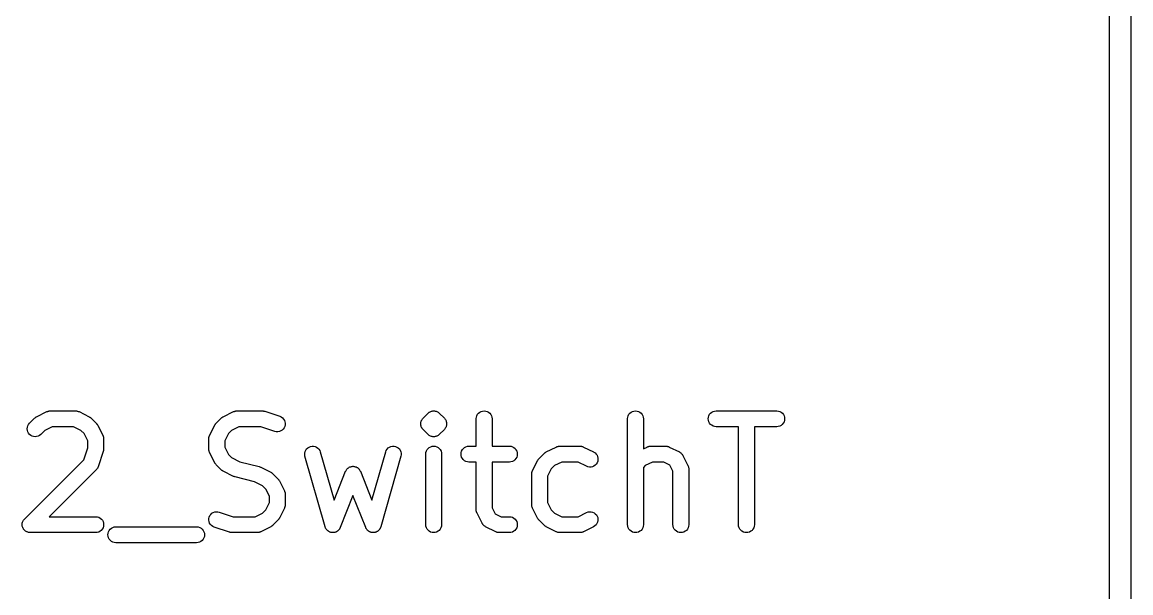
# Model space of a CAD drawing. Extents: x 18 to 40, y -182 to -6.
# Drawn here: x 29.14 to 39.6, y -160.83 to -155.44 of the extents above; entities that cross this region are included whole.
import ezdxf

# ---------------------------------------------------------------- set-up
doc = ezdxf.new("R2010")
doc.units = 0
doc.layers.add('BLACK', color=7, linetype='CONTINUOUS')

msp = doc.modelspace()

# ---------------------------------------------------------------- linework, layer by layer
at = {"layer": 'BLACK', "linetype": 'CONTINUOUS'}
for p, q in [((39.6004, -5.7732), (39.6004, -181.763)), ((39.4004, -181.668), (39.4004, -5.8683)), ((29.2529, -159.179), (29.2562, -159.177)), ((29.2562, -159.177), (29.2593, -159.174)), ((29.2593, -159.174), (29.2619, -159.172)), ((29.2619, -159.172), (29.2644, -159.17)), ((29.2644, -159.17), (29.2681, -159.168)), ((29.2681, -159.168), (29.2717, -159.166)), ((29.2717, -159.166), (29.3669, -159.118)), ((29.3669, -159.118), (29.3678, -159.118)), ((29.3678, -159.118), (29.3699, -159.117)), ((29.3699, -159.117), (29.3719, -159.116)), ((29.3719, -159.116), (29.3768, -159.115)), ((29.3768, -159.115), (29.3816, -159.113)), ((29.3816, -159.113), (29.3838, -159.112)), ((29.3838, -159.112), (29.3859, -159.112)), ((29.3859, -159.112), (29.391, -159.111)), ((29.391, -159.111), (29.396, -159.111)), ((29.396, -159.111), (29.3983, -159.111)), ((29.3983, -159.111), (29.4005, -159.11)), ((29.4005, -159.11), (29.6385, -159.11)), ((29.6385, -159.11), (29.6396, -159.11)), ((29.6396, -159.11), (29.6418, -159.111)), ((29.6418, -159.111), (29.644, -159.111)), ((29.644, -159.111), (29.6491, -159.111)), ((29.6491, -159.111), (29.6541, -159.112)), ((29.6541, -159.112), (29.6562, -159.113)), ((29.6562, -159.113), (29.6584, -159.113)), ((29.6584, -159.113), (29.6632, -159.115)), ((29.6632, -159.115), (29.6681, -159.116)), ((29.6681, -159.116), (29.67, -159.118)), ((29.67, -159.118), (29.6721, -159.118)), ((29.6721, -159.118), (29.7673, -159.166)), ((29.7673, -159.166), (29.7683, -159.166)), ((29.7683, -159.166), (29.7718, -159.169)), ((29.7718, -159.169), (29.7755, -159.171)), ((29.7755, -159.171), (29.7779, -159.173)), ((29.7779, -159.173), (29.7805, -159.174)), ((29.7805, -159.174), (29.7836, -159.177)), ((29.7836, -159.177), (29.7868, -159.18)), ((31.0148, -159.179), (31.0181, -159.177)), ((31.0181, -159.177), (31.0212, -159.174)), ((31.0212, -159.174), (31.0238, -159.172)), ((31.0238, -159.172), (31.0263, -159.17)), ((31.0263, -159.17), (31.03, -159.168)), ((31.03, -159.168), (31.0336, -159.166)), ((31.0336, -159.166), (31.1288, -159.118)), ((31.1288, -159.118), (31.1298, -159.118)), ((31.1298, -159.118), (31.1318, -159.117)), ((31.1318, -159.117), (31.1338, -159.116)), ((31.1338, -159.116), (31.1387, -159.115)), ((31.1387, -159.115), (31.1435, -159.113)), ((31.1435, -159.113), (31.1457, -159.112)), ((31.1457, -159.112), (31.1478, -159.112)), ((31.1478, -159.112), (31.1529, -159.111)), ((31.1529, -159.111), (31.158, -159.111)), ((31.158, -159.111), (31.1602, -159.111)), ((31.1602, -159.111), (31.1624, -159.11)), ((31.1624, -159.11), (31.4005, -159.11)), ((31.4005, -159.11), (31.4015, -159.11)), ((31.4015, -159.11), (31.4057, -159.111)), ((31.4057, -159.111), (31.4099, -159.111)), ((31.4099, -159.111), (31.4129, -159.112)), ((31.4129, -159.112), (31.416, -159.112)), ((31.416, -159.112), (31.4201, -159.113)), ((31.4201, -159.113), (31.4242, -159.114)), ((31.4242, -159.114), (31.567, -159.162)), ((31.567, -159.162), (31.568, -159.162)), ((31.568, -159.162), (31.5813, -159.168)), ((31.5813, -159.168), (31.5931, -159.177)), ((31.5931, -159.177), (31.6031, -159.188)), ((32.9188, -159.18), (32.9665, -159.132)), ((32.9665, -159.132), (32.9668, -159.132)), ((32.9668, -159.132), (32.9668, -159.132)), ((32.9668, -159.132), (32.9668, -159.132)), ((32.9668, -159.132), (32.967, -159.132)), ((32.967, -159.132), (32.967, -159.132)), ((32.967, -159.132), (32.967, -159.132)), ((32.967, -159.132), (32.9672, -159.132)), ((32.9672, -159.132), (32.9727, -159.127)), ((32.9727, -159.127), (32.9782, -159.123)), ((32.9782, -159.123), (32.9783, -159.123)), ((32.9783, -159.123), (32.9784, -159.123)), ((32.9784, -159.123), (32.9785, -159.123)), ((32.9785, -159.123), (32.9787, -159.122)), ((32.9787, -159.122), (32.9848, -159.119)), ((32.9848, -159.119), (32.9912, -159.116)), ((32.9912, -159.116), (32.9913, -159.116)), ((32.9913, -159.116), (32.9914, -159.116)), ((32.9914, -159.116), (32.9915, -159.116)), ((32.9915, -159.116), (32.9916, -159.116)), ((32.9916, -159.116), (32.9984, -159.114)), ((32.9984, -159.114), (33.0052, -159.112)), ((33.0052, -159.112), (33.0053, -159.112)), ((33.0053, -159.112), (33.0054, -159.112)), ((33.0054, -159.112), (33.0056, -159.112)), ((33.0056, -159.112), (33.0057, -159.112)), ((33.0057, -159.112), (33.0128, -159.111)), ((33.0128, -159.111), (33.0198, -159.11)), ((33.0198, -159.11), (33.0199, -159.11)), ((33.0199, -159.11), (33.02, -159.11)), ((33.02, -159.11), (33.0202, -159.11)), ((33.0202, -159.11), (33.0203, -159.11)), ((33.0203, -159.11), (33.0273, -159.111)), ((33.0273, -159.111), (33.0343, -159.112)), ((33.0343, -159.112), (33.0344, -159.112)), ((33.0344, -159.112), (33.0346, -159.112)), ((33.0346, -159.112), (33.0347, -159.112)), ((33.0347, -159.112), (33.0348, -159.112)), ((33.0348, -159.112), (33.0416, -159.114)), ((33.0416, -159.114), (33.0483, -159.116)), ((33.0483, -159.116), (33.0484, -159.116)), ((33.0484, -159.116), (33.0486, -159.116)), ((33.0486, -159.116), (33.0487, -159.116)), ((33.0487, -159.116), (33.0488, -159.116)), ((33.0488, -159.116), (33.055, -159.12)), ((33.055, -159.12), (33.0612, -159.123)), ((33.0612, -159.123), (33.0613, -159.123)), ((33.0613, -159.123), (33.0614, -159.123)), ((33.0614, -159.123), (33.0615, -159.123)), ((33.0615, -159.123), (33.0617, -159.123)), ((33.0617, -159.123), (33.0671, -159.128)), ((33.0671, -159.128), (33.0725, -159.132)), ((33.0725, -159.132), (33.1202, -159.18)), ((33.4207, -159.184), (33.4223, -159.17)), ((33.4223, -159.17), (33.4268, -159.156)), ((33.4268, -159.156), (33.4338, -159.143)), ((33.4338, -159.143), (33.4432, -159.132)), ((33.4432, -159.132), (33.4546, -159.123)), ((33.4546, -159.123), (33.4676, -159.116)), ((33.4676, -159.116), (33.4816, -159.112)), ((33.4816, -159.112), (33.4962, -159.11)), ((33.4962, -159.11), (33.5108, -159.112)), ((33.5108, -159.112), (33.5248, -159.116)), ((33.5248, -159.116), (33.5376, -159.123)), ((33.5376, -159.123), (33.5489, -159.133)), ((33.5489, -159.133), (33.5582, -159.144)), ((33.5582, -159.144), (33.565, -159.157)), ((33.565, -159.157), (33.5693, -159.171)), ((33.5693, -159.171), (33.5707, -159.185)), ((34.8493, -159.184), (34.8509, -159.17)), ((34.8509, -159.17), (34.8553, -159.156)), ((34.8553, -159.156), (34.8624, -159.143)), ((34.8624, -159.143), (34.8718, -159.132)), ((34.8718, -159.132), (34.8832, -159.123)), ((34.8832, -159.123), (34.8962, -159.116)), ((34.8962, -159.116), (34.9102, -159.112)), ((34.9102, -159.112), (34.9248, -159.11)), ((34.9248, -159.11), (34.9393, -159.112)), ((34.9393, -159.112), (34.9533, -159.116)), ((34.9533, -159.116), (34.9662, -159.123)), ((34.9662, -159.123), (34.9775, -159.133)), ((34.9775, -159.133), (34.9867, -159.144)), ((34.9867, -159.144), (34.9936, -159.157)), ((34.9936, -159.157), (34.9978, -159.171)), ((34.9978, -159.171), (34.9993, -159.185)), ((35.6112, -159.185), (35.6127, -159.17)), ((35.6127, -159.17), (35.617, -159.156)), ((35.617, -159.156), (35.624, -159.143)), ((35.624, -159.143), (35.6333, -159.132)), ((35.6333, -159.132), (35.6447, -159.123)), ((35.6447, -159.123), (35.6576, -159.116)), ((35.6576, -159.116), (35.6716, -159.112)), ((35.6716, -159.112), (35.6862, -159.11)), ((35.6862, -159.11), (36.2576, -159.11)), ((36.2576, -159.11), (36.2586, -159.11)), ((36.2586, -159.11), (36.2732, -159.112)), ((36.2732, -159.112), (36.2871, -159.116)), ((36.2871, -159.116), (36.3, -159.123)), ((36.3, -159.123), (36.3112, -159.133)), ((36.3112, -159.133), (36.3204, -159.144)), ((36.3204, -159.144), (36.3271, -159.157)), ((36.3271, -159.157), (36.3313, -159.171)), ((36.3313, -159.171), (36.3326, -159.186)), ((29.1826, -159.28), (29.1841, -159.266)), ((29.184, -159.295), (29.1826, -159.28)), ((29.1841, -159.266), (29.1884, -159.252)), ((29.1884, -159.252), (29.1953, -159.239)), ((29.1953, -159.239), (29.2046, -159.228)), ((29.2046, -159.228), (29.2522, -159.18)), ((29.2522, -159.18), (29.2529, -159.179)), ((29.4182, -159.26), (29.3496, -159.295)), ((29.6208, -159.26), (29.4182, -159.26)), ((29.6894, -159.295), (29.6208, -159.26)), ((29.7868, -159.18), (29.8344, -159.228)), ((29.8344, -159.228), (29.8352, -159.228)), ((29.8352, -159.228), (29.8378, -159.232)), ((29.8378, -159.232), (29.8407, -159.235)), ((29.8407, -159.235), (29.8424, -159.237)), ((29.8424, -159.237), (29.8443, -159.24)), ((29.8443, -159.24), (29.8462, -159.244)), ((29.8462, -159.244), (29.8485, -159.247)), ((29.8485, -159.247), (29.8961, -159.342)), ((30.9048, -159.342), (30.9524, -159.247)), ((30.9524, -159.247), (30.9529, -159.246)), ((30.9529, -159.246), (30.9552, -159.243)), ((30.9552, -159.243), (30.9572, -159.239)), ((30.9572, -159.239), (30.9592, -159.236)), ((30.9592, -159.236), (30.9609, -159.234)), ((30.9609, -159.234), (30.9638, -159.231)), ((30.9638, -159.231), (30.9665, -159.228)), ((30.9665, -159.228), (31.0141, -159.18)), ((31.0141, -159.18), (31.0148, -159.179)), ((31.1801, -159.26), (31.1115, -159.295)), ((31.3883, -159.26), (31.1801, -159.26)), ((31.5196, -159.304), (31.3883, -159.26)), ((31.5997, -159.282), (31.589, -159.292)), ((31.6082, -159.271), (31.5997, -159.282)), ((31.6031, -159.188), (31.6107, -159.2)), ((31.6143, -159.257), (31.6082, -159.271)), ((31.6107, -159.2), (31.6158, -159.214)), ((31.6176, -159.243), (31.6143, -159.257)), ((31.6158, -159.214), (31.6182, -159.228)), ((31.6182, -159.228), (31.6176, -159.243)), ((32.8969, -159.232), (32.8976, -159.225)), ((32.8969, -159.233), (32.8969, -159.232)), ((32.8969, -159.232), (32.8969, -159.232)), ((32.8975, -159.24), (32.8969, -159.233)), ((32.8982, -159.247), (32.8975, -159.24)), ((32.8976, -159.225), (32.8984, -159.218)), ((32.8983, -159.247), (32.8982, -159.247)), ((32.8982, -159.247), (32.8982, -159.247)), ((32.9003, -159.254), (32.8983, -159.247)), ((32.8984, -159.218), (32.8984, -159.218)), ((32.8984, -159.218), (32.8985, -159.218)), ((32.8985, -159.218), (32.9006, -159.211)), ((32.9022, -159.261), (32.9003, -159.254)), ((32.9006, -159.211), (32.9026, -159.204)), ((32.9024, -159.261), (32.9022, -159.261)), ((32.9057, -159.268), (32.9024, -159.261)), ((32.9024, -159.261), (32.9024, -159.261)), ((32.9026, -159.204), (32.9028, -159.204)), ((32.9028, -159.204), (32.9062, -159.197)), ((32.9028, -159.204), (32.9028, -159.204)), ((32.909, -159.274), (32.9057, -159.268)), ((32.9062, -159.197), (32.9096, -159.191)), ((32.9091, -159.274), (32.909, -159.274)), ((32.9093, -159.274), (32.9091, -159.274)), ((32.9137, -159.28), (32.9093, -159.274)), ((32.9096, -159.191), (32.9097, -159.191)), ((32.9097, -159.191), (32.9098, -159.191)), ((32.9098, -159.191), (32.9144, -159.185)), ((32.9181, -159.285), (32.9137, -159.28)), ((32.9144, -159.185), (32.9188, -159.18)), ((33.1202, -159.18), (33.1205, -159.18)), ((33.1246, -159.281), (33.1202, -159.286)), ((33.1205, -159.18), (33.1205, -159.18)), ((33.1205, -159.18), (33.1205, -159.18)), ((33.1205, -159.18), (33.1209, -159.181)), ((33.1209, -159.181), (33.1253, -159.186)), ((33.1292, -159.275), (33.1246, -159.281)), ((33.1253, -159.186), (33.1297, -159.192)), ((33.1293, -159.275), (33.1292, -159.275)), ((33.1294, -159.275), (33.1293, -159.275)), ((33.1328, -159.269), (33.1294, -159.275)), ((33.1297, -159.192), (33.1299, -159.192)), ((33.1299, -159.192), (33.13, -159.192)), ((33.13, -159.192), (33.1333, -159.198)), ((33.1362, -159.262), (33.1328, -159.269)), ((33.1333, -159.198), (33.1366, -159.205)), ((33.1364, -159.262), (33.1362, -159.262)), ((33.1362, -159.262), (33.1362, -159.262)), ((33.1384, -159.255), (33.1364, -159.262)), ((33.1366, -159.205), (33.1366, -159.205)), ((33.1366, -159.205), (33.1368, -159.205)), ((33.1368, -159.205), (33.1387, -159.212)), ((33.1405, -159.248), (33.1384, -159.255)), ((33.1387, -159.212), (33.1407, -159.219)), ((33.1406, -159.248), (33.1405, -159.248)), ((33.1414, -159.241), (33.1406, -159.248)), ((33.1406, -159.248), (33.1406, -159.248)), ((33.1407, -159.219), (33.1408, -159.219)), ((33.1408, -159.219), (33.1408, -159.219)), ((33.1408, -159.219), (33.1415, -159.226)), ((33.1421, -159.234), (33.1414, -159.241)), ((33.1415, -159.226), (33.1421, -159.233)), ((33.1421, -159.233), (33.1421, -159.234)), ((33.1421, -159.234), (33.1421, -159.234)), ((33.4207, -159.185), (33.4207, -159.184)), ((33.4207, -159.444), (33.4207, -159.185)), ((33.5707, -159.185), (33.5707, -159.444)), ((34.8493, -159.185), (34.8493, -159.184)), ((34.8493, -160.185), (34.8493, -159.185)), ((34.9993, -159.185), (34.9993, -159.469)), ((35.6125, -159.199), (35.6112, -159.185)), ((35.6166, -159.213), (35.6125, -159.199)), ((35.6234, -159.226), (35.6166, -159.213)), ((35.6326, -159.238), (35.6234, -159.226)), ((35.6438, -159.247), (35.6326, -159.238)), ((35.6566, -159.254), (35.6438, -159.247)), ((35.6706, -159.259), (35.6566, -159.254)), ((35.6851, -159.26), (35.6706, -159.259)), ((35.6862, -159.26), (35.6851, -159.26)), ((35.8969, -159.26), (35.6862, -159.26)), ((35.8969, -160.185), (35.8969, -159.26)), ((36.2576, -159.26), (36.0469, -159.26)), ((36.0469, -159.26), (36.0469, -160.185)), ((36.2722, -159.259), (36.2576, -159.26)), ((36.2862, -159.255), (36.2722, -159.259)), ((36.2991, -159.248), (36.2862, -159.255)), ((36.3104, -159.239), (36.2991, -159.248)), ((36.3198, -159.227), (36.3104, -159.239)), ((36.3267, -159.214), (36.3198, -159.227)), ((36.3311, -159.2), (36.3267, -159.214)), ((36.3326, -159.186), (36.3311, -159.2)), ((29.1882, -159.309), (29.184, -159.295)), ((29.195, -159.322), (29.1882, -159.309)), ((29.2042, -159.333), (29.195, -159.322)), ((29.2154, -159.343), (29.2042, -159.333)), ((29.2283, -159.35), (29.2154, -159.343)), ((29.2423, -159.354), (29.2283, -159.35)), ((29.2568, -159.356), (29.2423, -159.354)), ((29.2714, -159.354), (29.2568, -159.356)), ((29.2854, -159.35), (29.2714, -159.354)), ((29.2984, -159.344), (29.2854, -159.35)), ((29.3099, -159.334), (29.2984, -159.344)), ((29.3106, -159.334), (29.3099, -159.334)), ((29.3496, -159.295), (29.3106, -159.334)), ((29.7198, -159.325), (29.6894, -159.295)), ((29.754, -159.394), (29.7198, -159.325)), ((29.8961, -159.342), (29.8966, -159.343)), ((29.8966, -159.343), (29.8973, -159.345)), ((29.8973, -159.345), (29.8984, -159.347)), ((29.8984, -159.347), (29.8998, -159.352)), ((29.8998, -159.352), (29.9016, -159.357)), ((29.9016, -159.357), (29.902, -159.359)), ((29.902, -159.359), (29.9026, -159.361)), ((29.9026, -159.361), (29.9031, -159.366)), ((29.9031, -159.366), (29.9039, -159.371)), ((29.9039, -159.371), (29.9038, -159.374)), ((29.9038, -159.374), (29.904, -159.376)), ((29.904, -159.376), (29.904, -159.471)), ((30.8969, -159.375), (30.8971, -159.373)), ((30.8969, -159.376), (30.8969, -159.375)), ((30.8969, -159.471), (30.8969, -159.376)), ((30.8971, -159.37), (30.8979, -159.365)), ((30.8971, -159.373), (30.8971, -159.37)), ((30.8979, -159.365), (30.8985, -159.36)), ((30.8985, -159.36), (30.8992, -159.358)), ((30.8992, -159.358), (30.8996, -159.356)), ((30.8996, -159.356), (30.9014, -159.351)), ((30.9014, -159.351), (30.9029, -159.346)), ((30.9029, -159.346), (30.904, -159.344)), ((30.904, -159.344), (30.9048, -159.342)), ((31.0811, -159.325), (31.0469, -159.394)), ((31.1115, -159.295), (31.0811, -159.325)), ((31.5339, -159.307), (31.5196, -159.304)), ((31.5485, -159.308), (31.5339, -159.307)), ((31.5629, -159.305), (31.5485, -159.308)), ((31.5766, -159.3), (31.5629, -159.305)), ((31.589, -159.292), (31.5766, -159.3)), ((32.9185, -159.286), (32.9181, -159.285)), ((32.9188, -159.286), (32.9185, -159.286)), ((32.9185, -159.286), (32.9185, -159.286)), ((32.9185, -159.286), (32.9185, -159.286)), ((32.9665, -159.334), (32.9188, -159.286)), ((32.9719, -159.338), (32.9665, -159.334)), ((32.9773, -159.343), (32.9719, -159.338)), ((32.9775, -159.343), (32.9773, -159.343)), ((32.9776, -159.343), (32.9775, -159.343)), ((32.9777, -159.343), (32.9776, -159.343)), ((32.9778, -159.343), (32.9777, -159.343)), ((32.984, -159.346), (32.9778, -159.343)), ((32.9902, -159.35), (32.984, -159.346)), ((32.9903, -159.35), (32.9902, -159.35)), ((32.9904, -159.35), (32.9903, -159.35)), ((32.9906, -159.35), (32.9904, -159.35)), ((32.9907, -159.35), (32.9906, -159.35)), ((32.9974, -159.352), (32.9907, -159.35)), ((32.9975, -159.352), (32.9974, -159.352)), ((33.0042, -159.354), (32.9975, -159.352)), ((33.0043, -159.354), (33.0042, -159.354)), ((33.0044, -159.354), (33.0043, -159.354)), ((33.0045, -159.354), (33.0044, -159.354)), ((33.0047, -159.354), (33.0045, -159.354)), ((33.0118, -159.355), (33.0047, -159.354)), ((33.0187, -159.356), (33.0118, -159.355)), ((33.0188, -159.356), (33.0187, -159.356)), ((33.019, -159.356), (33.0188, -159.356)), ((33.0191, -159.356), (33.019, -159.356)), ((33.0192, -159.356), (33.0191, -159.356)), ((33.0262, -159.355), (33.0192, -159.356)), ((33.0333, -159.354), (33.0262, -159.355)), ((33.0334, -159.354), (33.0333, -159.354)), ((33.0336, -159.354), (33.0334, -159.354)), ((33.0337, -159.354), (33.0336, -159.354)), ((33.0338, -159.354), (33.0337, -159.354)), ((33.0405, -159.352), (33.0338, -159.354)), ((33.0474, -159.35), (33.0405, -159.352)), ((33.0475, -159.35), (33.0474, -159.35)), ((33.0476, -159.35), (33.0475, -159.35)), ((33.0477, -159.35), (33.0476, -159.35)), ((33.0478, -159.35), (33.0477, -159.35)), ((33.0541, -159.347), (33.0478, -159.35)), ((33.0603, -159.344), (33.0541, -159.347)), ((33.0604, -159.343), (33.0603, -159.344)), ((33.0606, -159.343), (33.0604, -159.343)), ((33.0607, -159.343), (33.0606, -159.343)), ((33.0608, -159.343), (33.0607, -159.343)), ((33.0663, -159.339), (33.0608, -159.343)), ((33.0718, -159.334), (33.0663, -159.339)), ((33.072, -159.334), (33.0718, -159.334)), ((33.0721, -159.334), (33.072, -159.334)), ((33.072, -159.334), (33.072, -159.334)), ((33.072, -159.334), (33.072, -159.334)), ((33.0722, -159.334), (33.0721, -159.334)), ((33.0725, -159.334), (33.0722, -159.334)), ((33.0722, -159.334), (33.0722, -159.334)), ((33.1202, -159.286), (33.0725, -159.334)), ((29.7159, -159.573), (29.754, -159.459)), ((29.754, -159.459), (29.754, -159.394)), ((29.9011, -159.491), (29.9002, -159.495)), ((29.9024, -159.487), (29.9011, -159.491)), ((29.9027, -159.484), (29.9024, -159.487)), ((29.9034, -159.481), (29.9027, -159.484)), ((29.9035, -159.476), (29.9034, -159.481)), ((29.904, -159.472), (29.9035, -159.476)), ((29.904, -159.471), (29.904, -159.472)), ((30.8971, -159.473), (30.8969, -159.471)), ((30.897, -159.475), (30.8971, -159.473)), ((30.8978, -159.481), (30.897, -159.475)), ((30.8983, -159.486), (30.8978, -159.481)), ((30.8989, -159.488), (30.8983, -159.486)), ((30.8993, -159.49), (30.8989, -159.488)), ((30.9011, -159.495), (30.8993, -159.49)), ((31.0469, -159.394), (31.0469, -159.453)), ((31.0469, -159.453), (31.0811, -159.522)), ((31.8055, -159.495), (31.8115, -159.482)), ((31.8115, -159.482), (31.8199, -159.47)), ((31.8199, -159.47), (31.8305, -159.46)), ((31.8305, -159.46), (31.8429, -159.452)), ((31.8429, -159.452), (31.8565, -159.446)), ((31.8565, -159.446), (31.871, -159.444)), ((31.871, -159.444), (31.8856, -159.444)), ((31.8856, -159.444), (31.8999, -159.447)), ((31.8999, -159.447), (31.9133, -159.453)), ((31.9133, -159.453), (31.9253, -159.462)), ((31.9253, -159.462), (31.9355, -159.472)), ((31.9355, -159.472), (31.9434, -159.484)), ((31.9434, -159.484), (31.9488, -159.498)), ((32.5667, -159.497), (32.5723, -159.484)), ((32.5723, -159.484), (32.5804, -159.471)), ((32.5804, -159.471), (32.5907, -159.461)), ((32.5907, -159.461), (32.6028, -159.453)), ((32.6028, -159.453), (32.6163, -159.447)), ((32.6163, -159.447), (32.6306, -159.444)), ((32.6306, -159.444), (32.6453, -159.444)), ((32.6453, -159.444), (32.6597, -159.447)), ((32.6597, -159.447), (32.6732, -159.452)), ((32.6732, -159.452), (32.6855, -159.46)), ((32.6855, -159.46), (32.696, -159.47)), ((32.696, -159.47), (32.7042, -159.483)), ((32.7042, -159.483), (32.71, -159.496)), ((32.9461, -159.503), (32.9506, -159.489)), ((32.9506, -159.489), (32.9576, -159.476)), ((32.9576, -159.476), (32.967, -159.465)), ((32.967, -159.465), (32.9784, -159.456)), ((32.9784, -159.456), (32.9914, -159.449)), ((32.9914, -159.449), (33.0054, -159.445)), ((33.0054, -159.445), (33.02, -159.444)), ((33.02, -159.444), (33.0346, -159.445)), ((33.0346, -159.445), (33.0486, -159.45)), ((33.0486, -159.45), (33.0614, -159.457)), ((33.0614, -159.457), (33.0727, -159.466)), ((33.0727, -159.466), (33.082, -159.477)), ((33.082, -159.477), (33.0888, -159.49)), ((33.0888, -159.49), (33.0931, -159.504)), ((33.2794, -159.504), (33.2837, -159.49)), ((33.2837, -159.49), (33.2907, -159.477)), ((33.2907, -159.477), (33.3, -159.465)), ((33.3, -159.465), (33.3113, -159.456)), ((33.3113, -159.456), (33.3243, -159.449)), ((33.3243, -159.449), (33.3383, -159.445)), ((33.3383, -159.445), (33.3528, -159.444)), ((33.3528, -159.444), (33.4207, -159.444)), ((33.5707, -159.444), (33.7338, -159.444)), ((33.7338, -159.444), (33.7348, -159.444)), ((33.7348, -159.444), (33.7494, -159.445)), ((33.7494, -159.445), (33.7633, -159.45)), ((33.7633, -159.45), (33.7762, -159.457)), ((33.7762, -159.457), (33.7874, -159.466)), ((33.7874, -159.466), (33.7965, -159.478)), ((33.7965, -159.478), (33.8033, -159.491)), ((33.8033, -159.491), (33.8075, -159.505)), ((34.0812, -159.499), (34.1764, -159.452)), ((34.1764, -159.452), (34.1774, -159.451)), ((34.1774, -159.451), (34.1794, -159.45)), ((34.1794, -159.45), (34.1814, -159.449)), ((34.1814, -159.449), (34.1863, -159.448)), ((34.1863, -159.448), (34.1911, -159.446)), ((34.1911, -159.446), (34.1933, -159.446)), ((34.1933, -159.446), (34.1954, -159.445)), ((34.1954, -159.445), (34.2005, -159.445)), ((34.2005, -159.445), (34.2056, -159.444)), ((34.2056, -159.444), (34.2078, -159.444)), ((34.2078, -159.444), (34.21, -159.444)), ((34.21, -159.444), (34.4005, -159.444)), ((34.4005, -159.444), (34.4015, -159.444)), ((34.4015, -159.444), (34.4037, -159.444)), ((34.4037, -159.444), (34.4059, -159.444)), ((34.4059, -159.444), (34.411, -159.445)), ((34.411, -159.445), (34.416, -159.445)), ((34.416, -159.445), (34.4181, -159.446)), ((34.4181, -159.446), (34.4203, -159.446)), ((34.4203, -159.446), (34.4251, -159.448)), ((34.4251, -159.448), (34.43, -159.45)), ((34.43, -159.45), (34.4319, -159.451)), ((34.4319, -159.451), (34.434, -159.452)), ((34.434, -159.452), (34.5292, -159.499)), ((34.9993, -159.469), (35.0336, -159.452)), ((35.0336, -159.452), (35.0345, -159.451)), ((35.0345, -159.451), (35.0366, -159.45)), ((35.0366, -159.45), (35.0385, -159.449)), ((35.0385, -159.449), (35.0435, -159.448)), ((35.0435, -159.448), (35.0483, -159.446)), ((35.0483, -159.446), (35.0504, -159.446)), ((35.0504, -159.446), (35.0526, -159.445)), ((35.0526, -159.445), (35.0577, -159.445)), ((35.0577, -159.445), (35.0627, -159.444)), ((35.0627, -159.444), (35.0649, -159.444)), ((35.0649, -159.444), (35.0671, -159.444)), ((35.0671, -159.444), (35.21, -159.444)), ((35.21, -159.444), (35.211, -159.444)), ((35.211, -159.444), (35.2132, -159.444)), ((35.2132, -159.444), (35.2154, -159.444)), ((35.2154, -159.444), (35.2205, -159.445)), ((35.2205, -159.445), (35.2256, -159.445)), ((35.2256, -159.445), (35.2277, -159.446)), ((35.2277, -159.446), (35.2298, -159.446)), ((35.2298, -159.446), (35.2346, -159.448)), ((35.2346, -159.448), (35.2395, -159.45)), ((35.2395, -159.45), (35.2415, -159.451)), ((35.2415, -159.451), (35.2435, -159.452)), ((35.2435, -159.452), (35.3388, -159.499)), ((29.1569, -160.132), (29.7159, -159.573)), ((29.9002, -159.495), (29.8526, -159.638)), ((30.9025, -159.5), (30.9011, -159.495)), ((30.9036, -159.502), (30.9025, -159.5)), ((30.9043, -159.504), (30.9036, -159.502)), ((30.9048, -159.505), (30.9043, -159.504)), ((30.9524, -159.6), (30.9048, -159.505)), ((31.0811, -159.522), (31.1115, -159.552)), ((31.1115, -159.552), (31.1885, -159.591)), ((31.1885, -159.591), (31.371, -159.636)), ((31.8018, -159.524), (31.8022, -159.509)), ((31.8042, -159.538), (31.8018, -159.524)), ((31.8022, -159.509), (31.8055, -159.495)), ((31.8045, -159.539), (31.8042, -159.538)), ((31.995, -160.206), (31.8045, -159.539)), ((31.9488, -159.498), (32.079, -159.954)), ((32.4362, -159.954), (32.5664, -159.498)), ((32.7107, -159.539), (32.5202, -160.206)), ((32.5664, -159.498), (32.5667, -159.497)), ((32.71, -159.496), (32.7131, -159.51)), ((32.7133, -159.525), (32.7107, -159.539)), ((32.7131, -159.51), (32.7133, -159.525)), ((32.9445, -159.518), (32.9461, -159.503)), ((32.9445, -159.519), (32.9445, -159.518)), ((32.9445, -160.185), (32.9445, -159.519)), ((33.0931, -159.504), (33.0945, -159.519)), ((33.0945, -159.519), (33.0945, -160.185)), ((33.2778, -159.518), (33.2794, -159.504)), ((33.2792, -159.533), (33.2778, -159.518)), ((33.2833, -159.547), (33.2792, -159.533)), ((33.2901, -159.56), (33.2833, -159.547)), ((33.2992, -159.571), (33.2901, -159.56)), ((33.3105, -159.581), (33.2992, -159.571)), ((33.3233, -159.588), (33.3105, -159.581)), ((33.3372, -159.592), (33.3233, -159.588)), ((33.3518, -159.594), (33.3372, -159.592)), ((33.3528, -159.594), (33.3518, -159.594)), ((33.4207, -159.594), (33.3528, -159.594)), ((33.4207, -160.043), (33.4207, -159.594)), ((33.7338, -159.594), (33.5707, -159.594)), ((33.5707, -159.594), (33.5707, -160.025)), ((33.7484, -159.592), (33.7338, -159.594)), ((33.7624, -159.588), (33.7484, -159.592)), ((33.7753, -159.581), (33.7624, -159.588)), ((33.7866, -159.572), (33.7753, -159.581)), ((33.796, -159.561), (33.7866, -159.572)), ((33.8029, -159.548), (33.796, -159.561)), ((33.8073, -159.534), (33.8029, -159.548)), ((33.8088, -159.519), (33.8073, -159.534)), ((33.8075, -159.505), (33.8088, -159.519)), ((33.9524, -159.676), (34, -159.58)), ((34, -159.58), (34.0005, -159.579)), ((34.0005, -159.579), (34.0028, -159.576)), ((34.0028, -159.576), (34.0048, -159.572)), ((34.0048, -159.572), (34.0068, -159.57)), ((34.0068, -159.57), (34.0085, -159.567)), ((34.0085, -159.567), (34.0114, -159.564)), ((34.0114, -159.564), (34.0141, -159.561)), ((34.0141, -159.561), (34.0617, -159.513)), ((34.0617, -159.513), (34.0624, -159.513)), ((34.0624, -159.513), (34.0657, -159.51)), ((34.0657, -159.51), (34.0688, -159.507)), ((34.0688, -159.507), (34.0715, -159.505)), ((34.0715, -159.505), (34.0739, -159.503)), ((34.0739, -159.503), (34.0776, -159.501)), ((34.0776, -159.501), (34.0812, -159.499)), ((34.2277, -159.594), (34.1592, -159.628)), ((34.3827, -159.594), (34.2277, -159.594)), ((34.4621, -159.633), (34.3827, -159.594)), ((34.5292, -159.499), (34.5302, -159.5)), ((34.5302, -159.5), (34.5424, -159.508)), ((34.5424, -159.508), (34.5529, -159.518)), ((34.5529, -159.518), (34.5613, -159.53)), ((34.5613, -159.53), (34.5671, -159.543)), ((34.5679, -159.587), (34.5625, -159.6)), ((34.5671, -159.543), (34.5702, -159.558)), ((34.5705, -159.572), (34.5679, -159.587)), ((34.5702, -159.558), (34.5705, -159.572)), ((35.0848, -159.594), (35.0163, -159.628)), ((35.1923, -159.594), (35.0848, -159.594)), ((35.2493, -159.622), (35.1923, -159.594)), ((35.3388, -159.499), (35.3397, -159.5)), ((35.3397, -159.5), (35.3411, -159.501)), ((35.3411, -159.501), (35.3425, -159.501)), ((35.3425, -159.501), (35.3472, -159.505)), ((35.3472, -159.505), (35.352, -159.508)), ((35.352, -159.508), (35.3531, -159.509)), ((35.3531, -159.509), (35.3545, -159.51)), ((35.3545, -159.51), (35.3584, -159.514)), ((35.3584, -159.514), (35.3625, -159.518)), ((35.3625, -159.518), (35.3634, -159.519)), ((35.3634, -159.519), (35.3645, -159.52)), ((35.3645, -159.52), (35.3675, -159.525)), ((35.3675, -159.525), (35.3708, -159.53)), ((35.3708, -159.53), (35.3714, -159.531)), ((35.3714, -159.531), (35.3723, -159.533)), ((35.3723, -159.533), (35.4199, -159.628)), ((29.8344, -159.667), (29.391, -160.11)), ((29.8358, -159.665), (29.8344, -159.667)), ((29.8375, -159.664), (29.8358, -159.665)), ((29.8405, -159.66), (29.8375, -159.664)), ((29.8437, -159.656), (29.8405, -159.66)), ((29.8448, -159.654), (29.8437, -159.656)), ((29.8461, -159.652), (29.8448, -159.654)), ((29.8482, -159.647), (29.8461, -159.652)), ((29.8506, -159.643), (29.8482, -159.647)), ((29.8513, -159.641), (29.8506, -159.643)), ((29.8522, -159.639), (29.8513, -159.641)), ((29.8526, -159.638), (29.8522, -159.639)), ((30.9547, -159.603), (30.9524, -159.6)), ((30.9566, -159.607), (30.9547, -159.603)), ((30.9585, -159.61), (30.9566, -159.607)), ((30.9602, -159.612), (30.9585, -159.61)), ((30.9631, -159.615), (30.9602, -159.612)), ((30.9657, -159.619), (30.9631, -159.615)), ((30.9665, -159.619), (30.9657, -159.619)), ((31.0141, -159.667), (30.9665, -159.619)), ((31.0173, -159.67), (31.0141, -159.667)), ((31.0204, -159.673), (31.0173, -159.67)), ((31.023, -159.674), (31.0204, -159.673)), ((31.0254, -159.676), (31.023, -159.674)), ((31.0291, -159.678), (31.0254, -159.676)), ((31.0326, -159.681), (31.0291, -159.678)), ((31.0336, -159.681), (31.0326, -159.681)), ((31.1288, -159.729), (31.0336, -159.681)), ((31.371, -159.636), (31.372, -159.637)), ((31.372, -159.637), (31.3724, -159.637)), ((31.3724, -159.637), (31.3727, -159.637)), ((31.3727, -159.637), (31.3792, -159.639)), ((31.3792, -159.639), (31.3858, -159.642)), ((31.3858, -159.642), (31.386, -159.642)), ((31.386, -159.642), (31.3864, -159.642)), ((31.3864, -159.642), (31.4816, -159.69)), ((31.4816, -159.69), (31.4825, -159.69)), ((31.4825, -159.69), (31.4861, -159.692)), ((31.4861, -159.692), (31.4898, -159.694)), ((31.4898, -159.694), (31.4922, -159.696)), ((31.4922, -159.696), (31.4948, -159.698)), ((31.4948, -159.698), (31.4978, -159.701)), ((31.4978, -159.701), (31.5011, -159.704)), ((32.079, -159.954), (32.188, -159.681)), ((32.188, -159.681), (32.1884, -159.68)), ((32.1884, -159.68), (32.1887, -159.68)), ((32.1887, -159.68), (32.189, -159.679)), ((32.189, -159.679), (32.1922, -159.673)), ((32.1922, -159.673), (32.1953, -159.667)), ((32.1953, -159.667), (32.1958, -159.667)), ((32.1958, -159.667), (32.1962, -159.666)), ((32.1962, -159.666), (32.2004, -159.661)), ((32.2004, -159.661), (32.2046, -159.656)), ((32.2046, -159.656), (32.2052, -159.656)), ((32.2052, -159.656), (32.2057, -159.655)), ((32.2057, -159.655), (32.2108, -159.651)), ((32.2108, -159.651), (32.2159, -159.647)), ((32.2159, -159.647), (32.2166, -159.646)), ((32.2166, -159.646), (32.2172, -159.646)), ((32.2172, -159.646), (32.223, -159.643)), ((32.223, -159.643), (32.2288, -159.64)), ((32.2288, -159.64), (32.2295, -159.64)), ((32.2295, -159.64), (32.2302, -159.639)), ((32.2302, -159.639), (32.2365, -159.638)), ((32.2365, -159.638), (32.2428, -159.636)), ((32.2428, -159.636), (32.2436, -159.636)), ((32.2436, -159.636), (32.2443, -159.635)), ((32.2443, -159.635), (32.2509, -159.635)), ((32.2509, -159.635), (32.2573, -159.634)), ((32.2573, -159.634), (32.2581, -159.634)), ((32.2581, -159.634), (32.2589, -159.634)), ((32.2589, -159.634), (32.2654, -159.635)), ((32.2654, -159.635), (32.2719, -159.636)), ((32.2719, -159.636), (32.2727, -159.636)), ((32.2727, -159.636), (32.2734, -159.636)), ((32.2734, -159.636), (32.2797, -159.638)), ((32.2797, -159.638), (32.2859, -159.64)), ((32.2859, -159.64), (32.2866, -159.64)), ((32.2866, -159.64), (32.2874, -159.64)), ((32.2874, -159.64), (32.2931, -159.644)), ((32.2931, -159.644), (32.2989, -159.647)), ((32.2989, -159.647), (32.2995, -159.647)), ((32.2995, -159.647), (32.3002, -159.647)), ((32.3002, -159.647), (32.3052, -159.652)), ((32.3052, -159.652), (32.3103, -159.656)), ((32.3103, -159.656), (32.3108, -159.656)), ((32.3108, -159.656), (32.3114, -159.657)), ((32.3114, -159.657), (32.3154, -159.662)), ((32.3154, -159.662), (32.3196, -159.667)), ((32.3196, -159.667), (32.32, -159.668)), ((32.32, -159.668), (32.3205, -159.668)), ((32.3205, -159.668), (32.3235, -159.674)), ((32.3235, -159.674), (32.3266, -159.68)), ((32.3266, -159.68), (32.3269, -159.681)), ((32.3269, -159.681), (32.3272, -159.681)), ((32.3272, -159.681), (32.4362, -159.954)), ((33.9447, -159.704), (33.9456, -159.699)), ((33.9456, -159.699), (33.9461, -159.694)), ((33.9461, -159.694), (33.9468, -159.691)), ((33.9468, -159.691), (33.9472, -159.689)), ((33.9472, -159.689), (33.949, -159.685)), ((33.949, -159.685), (33.9506, -159.68)), ((33.9506, -159.68), (33.9516, -159.678)), ((33.9516, -159.678), (33.9524, -159.676)), ((34.1288, -159.658), (34.0945, -159.727)), ((34.1592, -159.628), (34.1288, -159.658)), ((34.4758, -159.639), (34.4621, -159.633)), ((34.4902, -159.641), (34.4758, -159.639)), ((34.5049, -159.641), (34.4902, -159.641)), ((34.5192, -159.638), (34.5049, -159.641)), ((34.5325, -159.632), (34.5192, -159.638)), ((34.5445, -159.623), (34.5325, -159.632)), ((34.5547, -159.613), (34.5445, -159.623)), ((34.5625, -159.6), (34.5547, -159.613)), ((35.0163, -159.628), (34.9993, -159.645)), ((34.9993, -159.645), (34.9993, -160.185)), ((35.2778, -159.679), (35.2493, -159.622)), ((35.2778, -160.185), (35.2778, -159.679)), ((35.4199, -159.628), (35.4204, -159.629)), ((35.4204, -159.629), (35.4211, -159.631)), ((35.4211, -159.631), (35.4222, -159.633)), ((35.4222, -159.633), (35.4237, -159.638)), ((35.4237, -159.638), (35.4254, -159.643)), ((35.4254, -159.643), (35.4258, -159.645)), ((35.4258, -159.645), (35.4264, -159.647)), ((35.4264, -159.647), (35.4269, -159.652)), ((35.4269, -159.652), (35.4277, -159.657)), ((35.4277, -159.657), (35.4276, -159.659)), ((35.4276, -159.659), (35.4278, -159.662)), ((35.4278, -159.662), (35.4278, -160.185)), ((31.1291, -159.729), (31.1288, -159.729)), ((31.1294, -159.729), (31.1291, -159.729)), ((31.1359, -159.731), (31.1294, -159.729)), ((31.1425, -159.734), (31.1359, -159.731)), ((31.1428, -159.734), (31.1425, -159.734)), ((31.1432, -159.734), (31.1428, -159.734)), ((31.1442, -159.734), (31.1432, -159.734)), ((31.3267, -159.78), (31.1442, -159.734)), ((31.4036, -159.818), (31.3267, -159.78)), ((31.5011, -159.704), (31.5487, -159.751)), ((31.5487, -159.751), (31.5495, -159.752)), ((31.5495, -159.752), (31.5521, -159.755)), ((31.5521, -159.755), (31.555, -159.758)), ((31.555, -159.758), (31.5566, -159.761)), ((31.5566, -159.761), (31.5586, -159.764)), ((31.5586, -159.764), (31.5605, -159.767)), ((31.5605, -159.767), (31.5628, -159.771)), ((31.5628, -159.771), (31.6104, -159.866)), ((33.9445, -159.708), (33.9448, -159.706)), ((33.9445, -159.709), (33.9445, -159.708)), ((33.9445, -159.995), (33.9445, -159.709)), ((33.9448, -159.706), (33.9447, -159.704)), ((34.0945, -159.727), (34.0945, -159.977)), ((31.4341, -159.849), (31.4036, -159.818)), ((31.4683, -159.917), (31.4341, -159.849)), ((31.6104, -159.866), (31.6109, -159.867)), ((31.6109, -159.867), (31.6116, -159.869)), ((31.6116, -159.869), (31.6126, -159.871)), ((31.6126, -159.871), (31.6141, -159.876)), ((31.6141, -159.876), (31.6159, -159.881)), ((31.6159, -159.881), (31.6162, -159.883)), ((31.6162, -159.883), (31.6169, -159.885)), ((31.6169, -159.885), (31.6174, -159.89)), ((31.6174, -159.89), (31.6182, -159.895)), ((31.6182, -159.895), (31.6181, -159.897)), ((31.6181, -159.897), (31.6183, -159.9)), ((31.6183, -159.9), (31.6183, -159.995)), ((32.2576, -159.911), (32.1368, -160.213)), ((32.3784, -160.213), (32.2576, -159.911)), ((31.4341, -160.046), (31.4683, -159.977)), ((31.4683, -159.977), (31.4683, -159.917)), ((31.6156, -160.015), (31.6138, -160.02)), ((31.616, -160.013), (31.6156, -160.015)), ((31.6167, -160.01), (31.616, -160.013)), ((31.6172, -160.005), (31.6167, -160.01)), ((31.6181, -160), (31.6172, -160.005)), ((31.6183, -159.996), (31.6181, -159.998)), ((31.6181, -159.998), (31.6181, -160)), ((31.6183, -159.995), (31.6183, -159.996)), ((33.9447, -159.997), (33.9445, -159.995)), ((33.9446, -159.999), (33.9447, -159.997)), ((33.9454, -160.004), (33.9446, -159.999)), ((33.9459, -160.009), (33.9454, -160.004)), ((33.9466, -160.012), (33.9459, -160.009)), ((33.9469, -160.014), (33.9466, -160.012)), ((33.9487, -160.019), (33.9469, -160.014)), ((34.0945, -159.977), (34.1288, -160.046)), ((29.391, -160.11), (29.829, -160.11)), ((29.829, -160.11), (29.8301, -160.11)), ((29.8301, -160.11), (29.8446, -160.112)), ((29.8446, -160.112), (29.8586, -160.116)), ((29.8586, -160.116), (29.8714, -160.123)), ((30.8975, -160.128), (30.9009, -160.114)), ((30.9009, -160.114), (30.907, -160.1)), ((30.907, -160.1), (30.9155, -160.088)), ((30.9155, -160.088), (30.9262, -160.078)), ((30.9262, -160.078), (30.9386, -160.071)), ((30.9386, -160.071), (30.9523, -160.065)), ((30.9523, -160.065), (30.9667, -160.063)), ((30.9667, -160.063), (30.9813, -160.063)), ((30.9813, -160.063), (30.9956, -160.067)), ((30.9956, -160.067), (31.1269, -160.11)), ((31.1269, -160.11), (31.3351, -160.11)), ((31.3351, -160.11), (31.4036, -160.076)), ((31.4036, -160.076), (31.4341, -160.046)), ((31.6104, -160.028), (31.5628, -160.124)), ((31.6112, -160.026), (31.6104, -160.028)), ((31.6122, -160.024), (31.6112, -160.026)), ((31.6138, -160.02), (31.6122, -160.024)), ((33.4209, -160.045), (33.4207, -160.043)), ((33.4208, -160.047), (33.4209, -160.045)), ((33.4216, -160.052), (33.4208, -160.047)), ((33.4221, -160.057), (33.4216, -160.052)), ((33.4228, -160.059), (33.4221, -160.057)), ((33.4231, -160.061), (33.4228, -160.059)), ((33.4249, -160.066), (33.4231, -160.061)), ((33.4263, -160.071), (33.4249, -160.066)), ((33.4274, -160.073), (33.4263, -160.071)), ((33.4281, -160.075), (33.4274, -160.073)), ((33.4286, -160.076), (33.4281, -160.075)), ((33.4762, -160.171), (33.4286, -160.076)), ((33.5707, -160.025), (33.5992, -160.082)), ((33.5992, -160.082), (33.6563, -160.11)), ((33.6563, -160.11), (33.7338, -160.11)), ((33.7338, -160.11), (33.7348, -160.11)), ((33.7348, -160.11), (33.7494, -160.112)), ((33.7494, -160.112), (33.7633, -160.116)), ((33.7633, -160.116), (33.7762, -160.123)), ((33.9502, -160.023), (33.9487, -160.019)), ((33.9512, -160.025), (33.9502, -160.023)), ((33.952, -160.028), (33.9512, -160.025)), ((33.9524, -160.028), (33.952, -160.028)), ((34, -160.124), (33.9524, -160.028)), ((34.1288, -160.046), (34.1592, -160.076)), ((34.1592, -160.076), (34.2277, -160.11)), ((34.2277, -160.11), (34.3827, -160.11)), ((34.3827, -160.11), (34.4621, -160.071)), ((34.4621, -160.071), (34.4631, -160.07)), ((34.4631, -160.07), (34.4768, -160.065)), ((34.4768, -160.065), (34.4913, -160.063)), ((34.4913, -160.063), (34.5059, -160.063)), ((34.5059, -160.063), (34.5202, -160.067)), ((34.5202, -160.067), (34.5335, -160.073)), ((34.5335, -160.073), (34.5453, -160.082)), ((34.5453, -160.082), (34.5553, -160.092)), ((34.5553, -160.092), (34.563, -160.105)), ((34.563, -160.105), (34.5681, -160.118)), ((34.5681, -160.118), (34.5705, -160.133)), ((29.135, -160.185), (29.1357, -160.178)), ((29.1357, -160.192), (29.135, -160.185)), ((29.135, -160.185), (29.135, -160.185)), ((29.135, -160.185), (29.135, -160.185)), ((29.1357, -160.178), (29.1365, -160.171)), ((29.1363, -160.199), (29.1357, -160.192)), ((29.1363, -160.2), (29.1363, -160.199)), ((29.1364, -160.2), (29.1363, -160.2)), ((29.1384, -160.207), (29.1364, -160.2)), ((29.1365, -160.17), (29.1387, -160.163)), ((29.1365, -160.171), (29.1365, -160.17)), ((29.1365, -160.17), (29.1365, -160.17)), ((29.1404, -160.213), (29.1384, -160.207)), ((29.1387, -160.163), (29.1407, -160.157)), ((29.1405, -160.214), (29.1404, -160.213)), ((29.144, -160.22), (29.1405, -160.214)), ((29.1405, -160.214), (29.1405, -160.214)), ((29.1407, -160.157), (29.1408, -160.156)), ((29.1408, -160.156), (29.1443, -160.15)), ((29.1408, -160.156), (29.1408, -160.156)), ((29.1472, -160.226), (29.144, -160.22)), ((29.1443, -160.15), (29.1477, -160.144)), ((29.1477, -160.144), (29.1478, -160.143)), ((29.1477, -160.144), (29.1477, -160.144)), ((29.1478, -160.143), (29.1524, -160.138)), ((29.1524, -160.138), (29.1569, -160.132)), ((29.8714, -160.123), (29.8826, -160.133)), ((29.8826, -160.133), (29.8918, -160.144)), ((29.8982, -160.214), (29.8912, -160.227)), ((29.8918, -160.144), (29.8986, -160.157)), ((29.9025, -160.2), (29.8982, -160.214)), ((29.8986, -160.157), (29.9027, -160.171)), ((29.904, -160.186), (29.9025, -160.2)), ((29.9027, -160.171), (29.904, -160.186)), ((29.9667, -160.227), (29.978, -160.218)), ((29.978, -160.218), (29.9909, -160.211)), ((29.9909, -160.211), (30.0049, -160.207)), ((30.0049, -160.207), (30.0195, -160.206)), ((30.0195, -160.206), (30.7814, -160.206)), ((30.7814, -160.206), (30.7825, -160.206)), ((30.7825, -160.206), (30.797, -160.207)), ((30.797, -160.207), (30.8109, -160.212)), ((30.8109, -160.212), (30.8238, -160.219)), ((30.8238, -160.219), (30.835, -160.228)), ((30.897, -160.142), (30.8975, -160.128)), ((30.8994, -160.157), (30.897, -160.142)), ((30.9045, -160.171), (30.8994, -160.157)), ((30.9121, -160.183), (30.9045, -160.171)), ((30.9221, -160.194), (30.9121, -160.183)), ((30.9339, -160.202), (30.9221, -160.194)), ((30.9472, -160.209), (30.9339, -160.202)), ((30.9482, -160.209), (30.9472, -160.209)), ((31.091, -160.257), (30.9482, -160.209)), ((31.4816, -160.205), (31.3864, -160.252)), ((31.4852, -160.203), (31.4816, -160.205)), ((31.4889, -160.201), (31.4852, -160.203)), ((31.4914, -160.199), (31.4889, -160.201)), ((31.494, -160.197), (31.4914, -160.199)), ((31.4971, -160.194), (31.494, -160.197)), ((31.5004, -160.192), (31.4971, -160.194)), ((31.5011, -160.191), (31.5004, -160.192)), ((31.5487, -160.143), (31.5011, -160.191)), ((31.5514, -160.14), (31.5487, -160.143)), ((31.5543, -160.137), (31.5514, -160.14)), ((31.556, -160.134), (31.5543, -160.137)), ((31.558, -160.132), (31.556, -160.134)), ((31.56, -160.128), (31.558, -160.132)), ((31.5623, -160.125), (31.56, -160.128)), ((31.5628, -160.124), (31.5623, -160.125)), ((31.9967, -160.21), (31.995, -160.206)), ((31.9981, -160.215), (31.9967, -160.21)), ((31.9994, -160.217), (31.9981, -160.215)), ((32.0004, -160.22), (31.9994, -160.217)), ((32.0029, -160.223), (32.0004, -160.22)), ((32.0051, -160.228), (32.0029, -160.223)), ((32.1307, -160.225), (32.1294, -160.227)), ((32.1323, -160.222), (32.1307, -160.225)), ((32.1342, -160.218), (32.1323, -160.222)), ((32.1364, -160.214), (32.1342, -160.218)), ((32.1368, -160.213), (32.1364, -160.214)), ((32.3806, -160.217), (32.3784, -160.213)), ((32.3824, -160.222), (32.3806, -160.217)), ((32.3839, -160.224), (32.3824, -160.222)), ((32.3852, -160.226), (32.3839, -160.224)), ((32.5118, -160.224), (32.5095, -160.228)), ((32.5143, -160.221), (32.5118, -160.224)), ((32.5154, -160.218), (32.5143, -160.221)), ((32.5167, -160.216), (32.5154, -160.218)), ((32.5181, -160.211), (32.5167, -160.216)), ((32.5199, -160.207), (32.5181, -160.211)), ((32.5202, -160.206), (32.5199, -160.207)), ((32.9459, -160.2), (32.9445, -160.185)), ((32.9502, -160.214), (32.9459, -160.2)), ((32.957, -160.227), (32.9502, -160.214)), ((33.0884, -160.215), (33.0814, -160.228)), ((33.0929, -160.201), (33.0884, -160.215)), ((33.0945, -160.186), (33.0929, -160.201)), ((33.0945, -160.185), (33.0945, -160.186)), ((33.4771, -160.173), (33.4762, -160.171)), ((33.4777, -160.174), (33.4771, -160.173)), ((33.481, -160.179), (33.4777, -160.174)), ((33.484, -160.184), (33.481, -160.179)), ((33.4851, -160.185), (33.484, -160.184)), ((33.4861, -160.186), (33.4851, -160.185)), ((33.4901, -160.19), (33.4861, -160.186)), ((33.4941, -160.194), (33.4901, -160.19)), ((33.4954, -160.195), (33.4941, -160.194)), ((33.4966, -160.196), (33.4954, -160.195)), ((33.5014, -160.2), (33.4966, -160.196)), ((33.506, -160.203), (33.5014, -160.2)), ((33.5075, -160.203), (33.506, -160.203)), ((33.5088, -160.204), (33.5075, -160.203)), ((33.5098, -160.205), (33.5088, -160.204)), ((33.605, -160.252), (33.5098, -160.205)), ((33.7762, -160.123), (33.7874, -160.133)), ((33.7874, -160.133), (33.7965, -160.144)), ((33.8029, -160.214), (33.796, -160.227)), ((33.7965, -160.144), (33.8033, -160.157)), ((33.8073, -160.2), (33.8029, -160.214)), ((33.8033, -160.157), (33.8075, -160.171)), ((33.8088, -160.186), (33.8073, -160.2)), ((33.8075, -160.171), (33.8088, -160.186)), ((34.0023, -160.127), (34, -160.124)), ((34.0042, -160.131), (34.0023, -160.127)), ((34.0062, -160.133), (34.0042, -160.131)), ((34.0078, -160.136), (34.0062, -160.133)), ((34.0107, -160.139), (34.0078, -160.136)), ((34.0134, -160.142), (34.0107, -160.139)), ((34.0141, -160.143), (34.0134, -160.142)), ((34.0617, -160.191), (34.0141, -160.143)), ((34.065, -160.193), (34.0617, -160.191)), ((34.068, -160.196), (34.065, -160.193)), ((34.0706, -160.198), (34.068, -160.196)), ((34.073, -160.2), (34.0706, -160.198)), ((34.0767, -160.202), (34.073, -160.2)), ((34.0803, -160.204), (34.0767, -160.202)), ((34.0812, -160.205), (34.0803, -160.204)), ((34.1764, -160.252), (34.0812, -160.205)), ((34.5292, -160.205), (34.434, -160.252)), ((34.5416, -160.197), (34.5292, -160.205)), ((34.5523, -160.187), (34.5416, -160.197)), ((34.5607, -160.175), (34.5523, -160.187)), ((34.5668, -160.162), (34.5607, -160.175)), ((34.5701, -160.147), (34.5668, -160.162)), ((34.5705, -160.133), (34.5701, -160.147)), ((34.8507, -160.2), (34.8493, -160.185)), ((34.8549, -160.214), (34.8507, -160.2)), ((34.8618, -160.227), (34.8549, -160.214)), ((34.9932, -160.215), (34.9861, -160.228)), ((34.9976, -160.201), (34.9932, -160.215)), ((34.9993, -160.186), (34.9976, -160.201)), ((34.9993, -160.185), (34.9993, -160.186)), ((35.2793, -160.2), (35.2778, -160.185)), ((35.2835, -160.214), (35.2793, -160.2)), ((35.2904, -160.227), (35.2835, -160.214)), ((35.4218, -160.215), (35.4147, -160.228)), ((35.4262, -160.201), (35.4218, -160.215)), ((35.4278, -160.186), (35.4262, -160.201)), ((35.4278, -160.185), (35.4278, -160.186)), ((35.8983, -160.2), (35.8969, -160.185)), ((35.9025, -160.214), (35.8983, -160.2)), ((35.9094, -160.227), (35.9025, -160.214)), ((36.0408, -160.215), (36.0338, -160.228)), ((36.0452, -160.201), (36.0408, -160.215)), ((36.0469, -160.186), (36.0452, -160.201)), ((36.0469, -160.185), (36.0469, -160.186)), ((29.1473, -160.227), (29.1472, -160.226)), ((29.1474, -160.227), (29.1473, -160.227)), ((29.1519, -160.232), (29.1474, -160.227)), ((29.1564, -160.238), (29.1519, -160.232)), ((29.1565, -160.238), (29.1564, -160.238)), ((29.1566, -160.238), (29.1565, -160.238)), ((29.1621, -160.243), (29.1566, -160.238)), ((29.1676, -160.247), (29.1621, -160.243)), ((29.1677, -160.247), (29.1676, -160.247)), ((29.1678, -160.247), (29.1677, -160.247)), ((29.1742, -160.251), (29.1678, -160.247)), ((29.1804, -160.254), (29.1742, -160.251)), ((29.1806, -160.254), (29.1804, -160.254)), ((29.1807, -160.254), (29.1806, -160.254)), ((29.1876, -160.257), (29.1807, -160.254)), ((29.1944, -160.259), (29.1876, -160.257)), ((29.1945, -160.259), (29.1944, -160.259)), ((29.1946, -160.259), (29.1945, -160.259)), ((29.2018, -160.26), (29.1946, -160.259)), ((29.2089, -160.26), (29.2018, -160.26)), ((29.2092, -160.26), (29.2089, -160.26)), ((29.21, -160.26), (29.2092, -160.26)), ((29.2092, -160.26), (29.2092, -160.26)), ((29.2092, -160.26), (29.2092, -160.26)), ((29.829, -160.26), (29.21, -160.26)), ((29.8436, -160.259), (29.829, -160.26)), ((29.8576, -160.255), (29.8436, -160.259)), ((29.8705, -160.248), (29.8576, -160.255)), ((29.8819, -160.239), (29.8705, -160.248)), ((29.8912, -160.227), (29.8819, -160.239)), ((29.9445, -160.28), (29.946, -160.266)), ((29.9458, -160.295), (29.9445, -160.28)), ((29.95, -160.309), (29.9458, -160.295)), ((29.946, -160.266), (29.9504, -160.252)), ((29.9567, -160.322), (29.95, -160.309)), ((29.9504, -160.252), (29.9573, -160.239)), ((29.9659, -160.333), (29.9567, -160.322)), ((29.9573, -160.239), (29.9667, -160.227)), ((30.8436, -160.323), (30.8343, -160.334)), ((30.835, -160.228), (30.8442, -160.24)), ((30.8505, -160.31), (30.8436, -160.323)), ((30.8442, -160.24), (30.8509, -160.253)), ((30.8549, -160.296), (30.8505, -160.31)), ((30.8509, -160.253), (30.8551, -160.267)), ((30.8564, -160.281), (30.8549, -160.296)), ((30.8551, -160.267), (30.8564, -160.281)), ((31.0951, -160.257), (31.091, -160.257)), ((31.0991, -160.259), (31.0951, -160.257)), ((31.1022, -160.259), (31.0991, -160.259)), ((31.1053, -160.26), (31.1022, -160.259)), ((31.1095, -160.26), (31.1053, -160.26)), ((31.1137, -160.26), (31.1095, -160.26)), ((31.1147, -160.26), (31.1137, -160.26)), ((31.3528, -160.26), (31.1147, -160.26)), ((31.355, -160.26), (31.3528, -160.26)), ((31.3572, -160.26), (31.355, -160.26)), ((31.3623, -160.259), (31.3572, -160.26)), ((31.3674, -160.259), (31.3623, -160.259)), ((31.3695, -160.258), (31.3674, -160.259)), ((31.3717, -160.258), (31.3695, -160.258)), ((31.3765, -160.256), (31.3717, -160.258)), ((31.3814, -160.255), (31.3765, -160.256)), ((31.3834, -160.254), (31.3814, -160.255)), ((31.3854, -160.253), (31.3834, -160.254)), ((31.3864, -160.252), (31.3854, -160.253)), ((32.0068, -160.23), (32.0051, -160.228)), ((32.0083, -160.232), (32.0068, -160.23)), ((32.0115, -160.235), (32.0083, -160.232)), ((32.0145, -160.239), (32.0115, -160.235)), ((32.0166, -160.24), (32.0145, -160.239)), ((32.0185, -160.242), (32.0166, -160.24)), ((32.0222, -160.245), (32.0185, -160.242)), ((32.0258, -160.248), (32.0222, -160.245)), ((32.0282, -160.249), (32.0258, -160.248)), ((32.0305, -160.251), (32.0282, -160.249)), ((32.0347, -160.253), (32.0305, -160.251)), ((32.0388, -160.255), (32.0347, -160.253)), ((32.0414, -160.256), (32.0388, -160.255)), ((32.0439, -160.257), (32.0414, -160.256)), ((32.0484, -160.258), (32.0439, -160.257)), ((32.0528, -160.259), (32.0484, -160.258)), ((32.0555, -160.259), (32.0528, -160.259)), ((32.0582, -160.26), (32.0555, -160.259)), ((32.0628, -160.26), (32.0582, -160.26)), ((32.0674, -160.26), (32.0628, -160.26)), ((32.0701, -160.26), (32.0674, -160.26)), ((32.0728, -160.26), (32.0701, -160.26)), ((32.0773, -160.259), (32.0728, -160.26)), ((32.0819, -160.259), (32.0773, -160.259)), ((32.0845, -160.258), (32.0819, -160.259)), ((32.0872, -160.258), (32.0845, -160.258)), ((32.0915, -160.256), (32.0872, -160.258)), ((32.0959, -160.255), (32.0915, -160.256)), ((32.0983, -160.253), (32.0959, -160.255)), ((32.1009, -160.252), (32.0983, -160.253)), ((32.1048, -160.25), (32.1009, -160.252)), ((32.1088, -160.248), (32.1048, -160.25)), ((32.1109, -160.246), (32.1088, -160.248)), ((32.1132, -160.245), (32.1109, -160.246)), ((32.1166, -160.241), (32.1132, -160.245)), ((32.1201, -160.238), (32.1166, -160.241)), ((32.1219, -160.236), (32.1201, -160.238)), ((32.1238, -160.234), (32.1219, -160.236)), ((32.1265, -160.231), (32.1238, -160.234)), ((32.1294, -160.227), (32.1265, -160.231)), ((32.3881, -160.23), (32.3852, -160.226)), ((32.3907, -160.234), (32.3881, -160.23)), ((32.3926, -160.236), (32.3907, -160.234)), ((32.3943, -160.238), (32.3926, -160.236)), ((32.3978, -160.241), (32.3943, -160.238)), ((32.4011, -160.244), (32.3978, -160.241)), ((32.4034, -160.245), (32.4011, -160.244)), ((32.4055, -160.247), (32.4034, -160.245)), ((32.4095, -160.249), (32.4055, -160.247)), ((32.4134, -160.252), (32.4095, -160.249)), ((32.4159, -160.253), (32.4134, -160.252)), ((32.4183, -160.254), (32.4159, -160.253)), ((32.4227, -160.256), (32.4183, -160.254)), ((32.427, -160.257), (32.4227, -160.256)), ((32.4296, -160.258), (32.427, -160.257)), ((32.4322, -160.259), (32.4296, -160.258)), ((32.4368, -160.259), (32.4322, -160.259)), ((32.4413, -160.26), (32.4368, -160.259)), ((32.4441, -160.26), (32.4413, -160.26)), ((32.4468, -160.26), (32.4441, -160.26)), ((32.4514, -160.26), (32.4468, -160.26)), ((32.456, -160.26), (32.4514, -160.26)), ((32.4586, -160.259), (32.456, -160.26)), ((32.4614, -160.259), (32.4586, -160.259)), ((32.4658, -160.258), (32.4614, -160.259)), ((32.4703, -160.257), (32.4658, -160.258)), ((32.4728, -160.256), (32.4703, -160.257)), ((32.4754, -160.255), (32.4728, -160.256)), ((32.4796, -160.253), (32.4754, -160.255)), ((32.4838, -160.251), (32.4796, -160.253)), ((32.4861, -160.25), (32.4838, -160.251)), ((32.4885, -160.249), (32.4861, -160.25)), ((32.4921, -160.246), (32.4885, -160.249)), ((32.4959, -160.243), (32.4921, -160.246)), ((32.4978, -160.241), (32.4959, -160.243)), ((32.5, -160.24), (32.4978, -160.241)), ((32.503, -160.236), (32.5, -160.24)), ((32.5062, -160.233), (32.503, -160.236)), ((32.5077, -160.23), (32.5062, -160.233)), ((32.5095, -160.228), (32.5077, -160.23)), ((32.9663, -160.238), (32.957, -160.227)), ((32.9776, -160.248), (32.9663, -160.238)), ((32.9904, -160.255), (32.9776, -160.248)), ((33.0044, -160.259), (32.9904, -160.255)), ((33.019, -160.26), (33.0044, -160.259)), ((33.0336, -160.259), (33.019, -160.26)), ((33.0476, -160.255), (33.0336, -160.259)), ((33.0606, -160.248), (33.0476, -160.255)), ((33.072, -160.239), (33.0606, -160.248)), ((33.0814, -160.228), (33.072, -160.239)), ((33.6071, -160.253), (33.605, -160.252)), ((33.609, -160.254), (33.6071, -160.253)), ((33.6139, -160.256), (33.609, -160.254)), ((33.6187, -160.258), (33.6139, -160.256)), ((33.6209, -160.258), (33.6187, -160.258)), ((33.623, -160.259), (33.6209, -160.258)), ((33.628, -160.259), (33.623, -160.259)), ((33.6331, -160.26), (33.628, -160.259)), ((33.6353, -160.26), (33.6331, -160.26)), ((33.6375, -160.26), (33.6353, -160.26)), ((33.6385, -160.26), (33.6375, -160.26)), ((33.7338, -160.26), (33.6385, -160.26)), ((33.7484, -160.259), (33.7338, -160.26)), ((33.7624, -160.255), (33.7484, -160.259)), ((33.7753, -160.248), (33.7624, -160.255)), ((33.7866, -160.239), (33.7753, -160.248)), ((33.796, -160.227), (33.7866, -160.239)), ((34.1785, -160.253), (34.1764, -160.252)), ((34.1804, -160.254), (34.1785, -160.253)), ((34.1853, -160.256), (34.1804, -160.254)), ((34.1901, -160.258), (34.1853, -160.256)), ((34.1923, -160.258), (34.1901, -160.258)), ((34.1944, -160.259), (34.1923, -160.258)), ((34.1995, -160.259), (34.1944, -160.259)), ((34.2045, -160.26), (34.1995, -160.259)), ((34.2067, -160.26), (34.2045, -160.26)), ((34.2089, -160.26), (34.2067, -160.26)), ((34.21, -160.26), (34.2089, -160.26)), ((34.4005, -160.26), (34.21, -160.26)), ((34.4026, -160.26), (34.4005, -160.26)), ((34.4049, -160.26), (34.4026, -160.26)), ((34.4099, -160.259), (34.4049, -160.26)), ((34.415, -160.259), (34.4099, -160.259)), ((34.4171, -160.258), (34.415, -160.259)), ((34.4193, -160.258), (34.4171, -160.258)), ((34.4241, -160.256), (34.4193, -160.258)), ((34.429, -160.255), (34.4241, -160.256)), ((34.431, -160.254), (34.429, -160.255)), ((34.4331, -160.253), (34.431, -160.254)), ((34.434, -160.252), (34.4331, -160.253)), ((34.871, -160.238), (34.8618, -160.227)), ((34.8823, -160.248), (34.871, -160.238)), ((34.8952, -160.255), (34.8823, -160.248)), ((34.9092, -160.259), (34.8952, -160.255)), ((34.9237, -160.26), (34.9092, -160.259)), ((34.9383, -160.259), (34.9237, -160.26)), ((34.9524, -160.255), (34.9383, -160.259)), ((34.9653, -160.248), (34.9524, -160.255)), ((34.9767, -160.239), (34.9653, -160.248)), ((34.9861, -160.228), (34.9767, -160.239)), ((35.2996, -160.238), (35.2904, -160.227)), ((35.3109, -160.248), (35.2996, -160.238)), ((35.3238, -160.255), (35.3109, -160.248)), ((35.3378, -160.259), (35.3238, -160.255)), ((35.3523, -160.26), (35.3378, -160.259)), ((35.3669, -160.259), (35.3523, -160.26)), ((35.3809, -160.255), (35.3669, -160.259)), ((35.3939, -160.248), (35.3809, -160.255)), ((35.4053, -160.239), (35.3939, -160.248)), ((35.4147, -160.228), (35.4053, -160.239)), ((35.9187, -160.238), (35.9094, -160.227)), ((35.9299, -160.248), (35.9187, -160.238)), ((35.9428, -160.255), (35.9299, -160.248)), ((35.9568, -160.259), (35.9428, -160.255)), ((35.9714, -160.26), (35.9568, -160.259)), ((35.9859, -160.259), (35.9714, -160.26)), ((36, -160.255), (35.9859, -160.259)), ((36.0129, -160.248), (36, -160.255)), ((36.0244, -160.239), (36.0129, -160.248)), ((36.0338, -160.228), (36.0244, -160.239)), ((29.9771, -160.343), (29.9659, -160.333)), ((29.99, -160.35), (29.9771, -160.343)), ((30.0039, -160.354), (29.99, -160.35)), ((30.0185, -160.356), (30.0039, -160.354)), ((30.0195, -160.356), (30.0185, -160.356)), ((30.7814, -160.356), (30.0195, -160.356)), ((30.796, -160.354), (30.7814, -160.356)), ((30.81, -160.35), (30.796, -160.354)), ((30.8229, -160.343), (30.81, -160.35)), ((30.8343, -160.334), (30.8229, -160.343))]:
    msp.add_line(p, q, dxfattribs=at)

doc.saveas('drawing.dxf')
